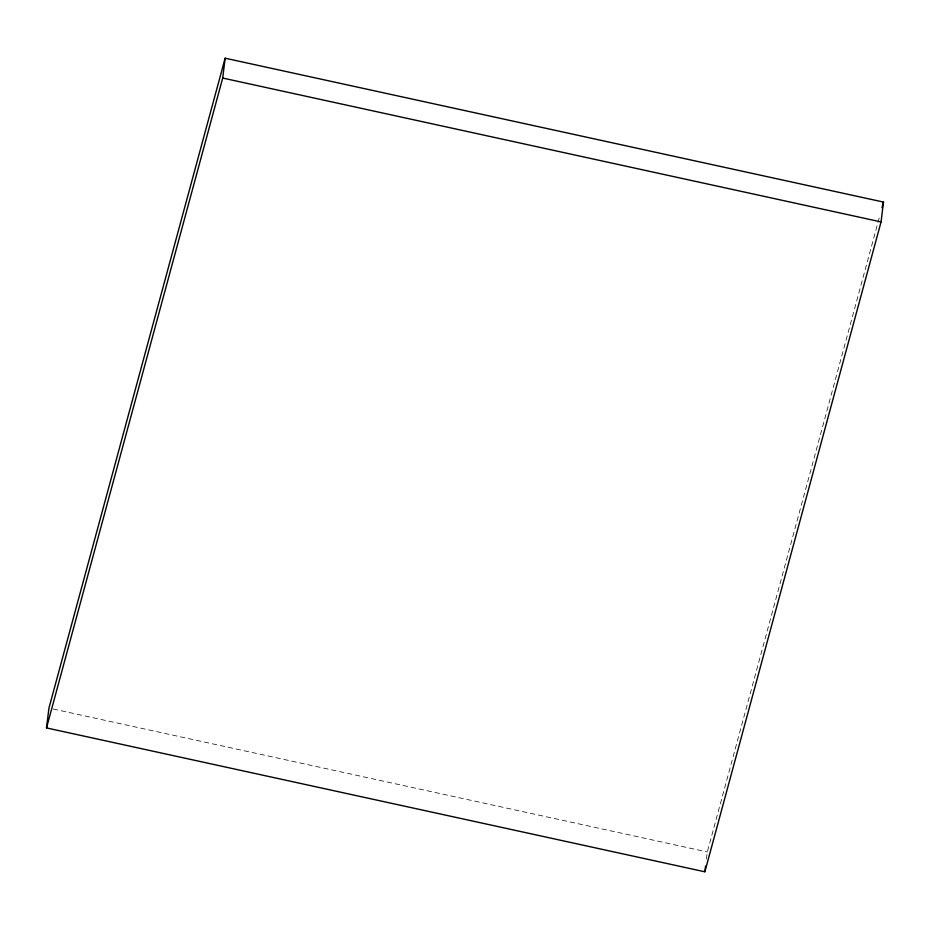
<?xml version="1.0" encoding="UTF-8"?>
<svg xmlns="http://www.w3.org/2000/svg" width="930" height="930" viewBox="0 0 930 930"><rect width="100%" height="100%" fill="white"/><g stroke="black" fill="none" stroke-linecap="round" stroke-linejoin="round"><path stroke-width="0.7" stroke-dasharray="4.65 3.49" d="M706.428 859.041L707.3 851.95L880.082 214.691M53.196 709.009L707.3 851.95"/><path stroke-width="1.4" d="M46.5 727.923L48.941 708.079L225.141 58.206L883.5 202.077L881.059 221.921L704.859 871.794L46.5 727.923L222.7 78.05L225.141 58.206M704.859 871.794L705.556 866.121M881.977 207.681L883.5 202.077M222.7 78.05L881.059 221.921"/></g></svg>
